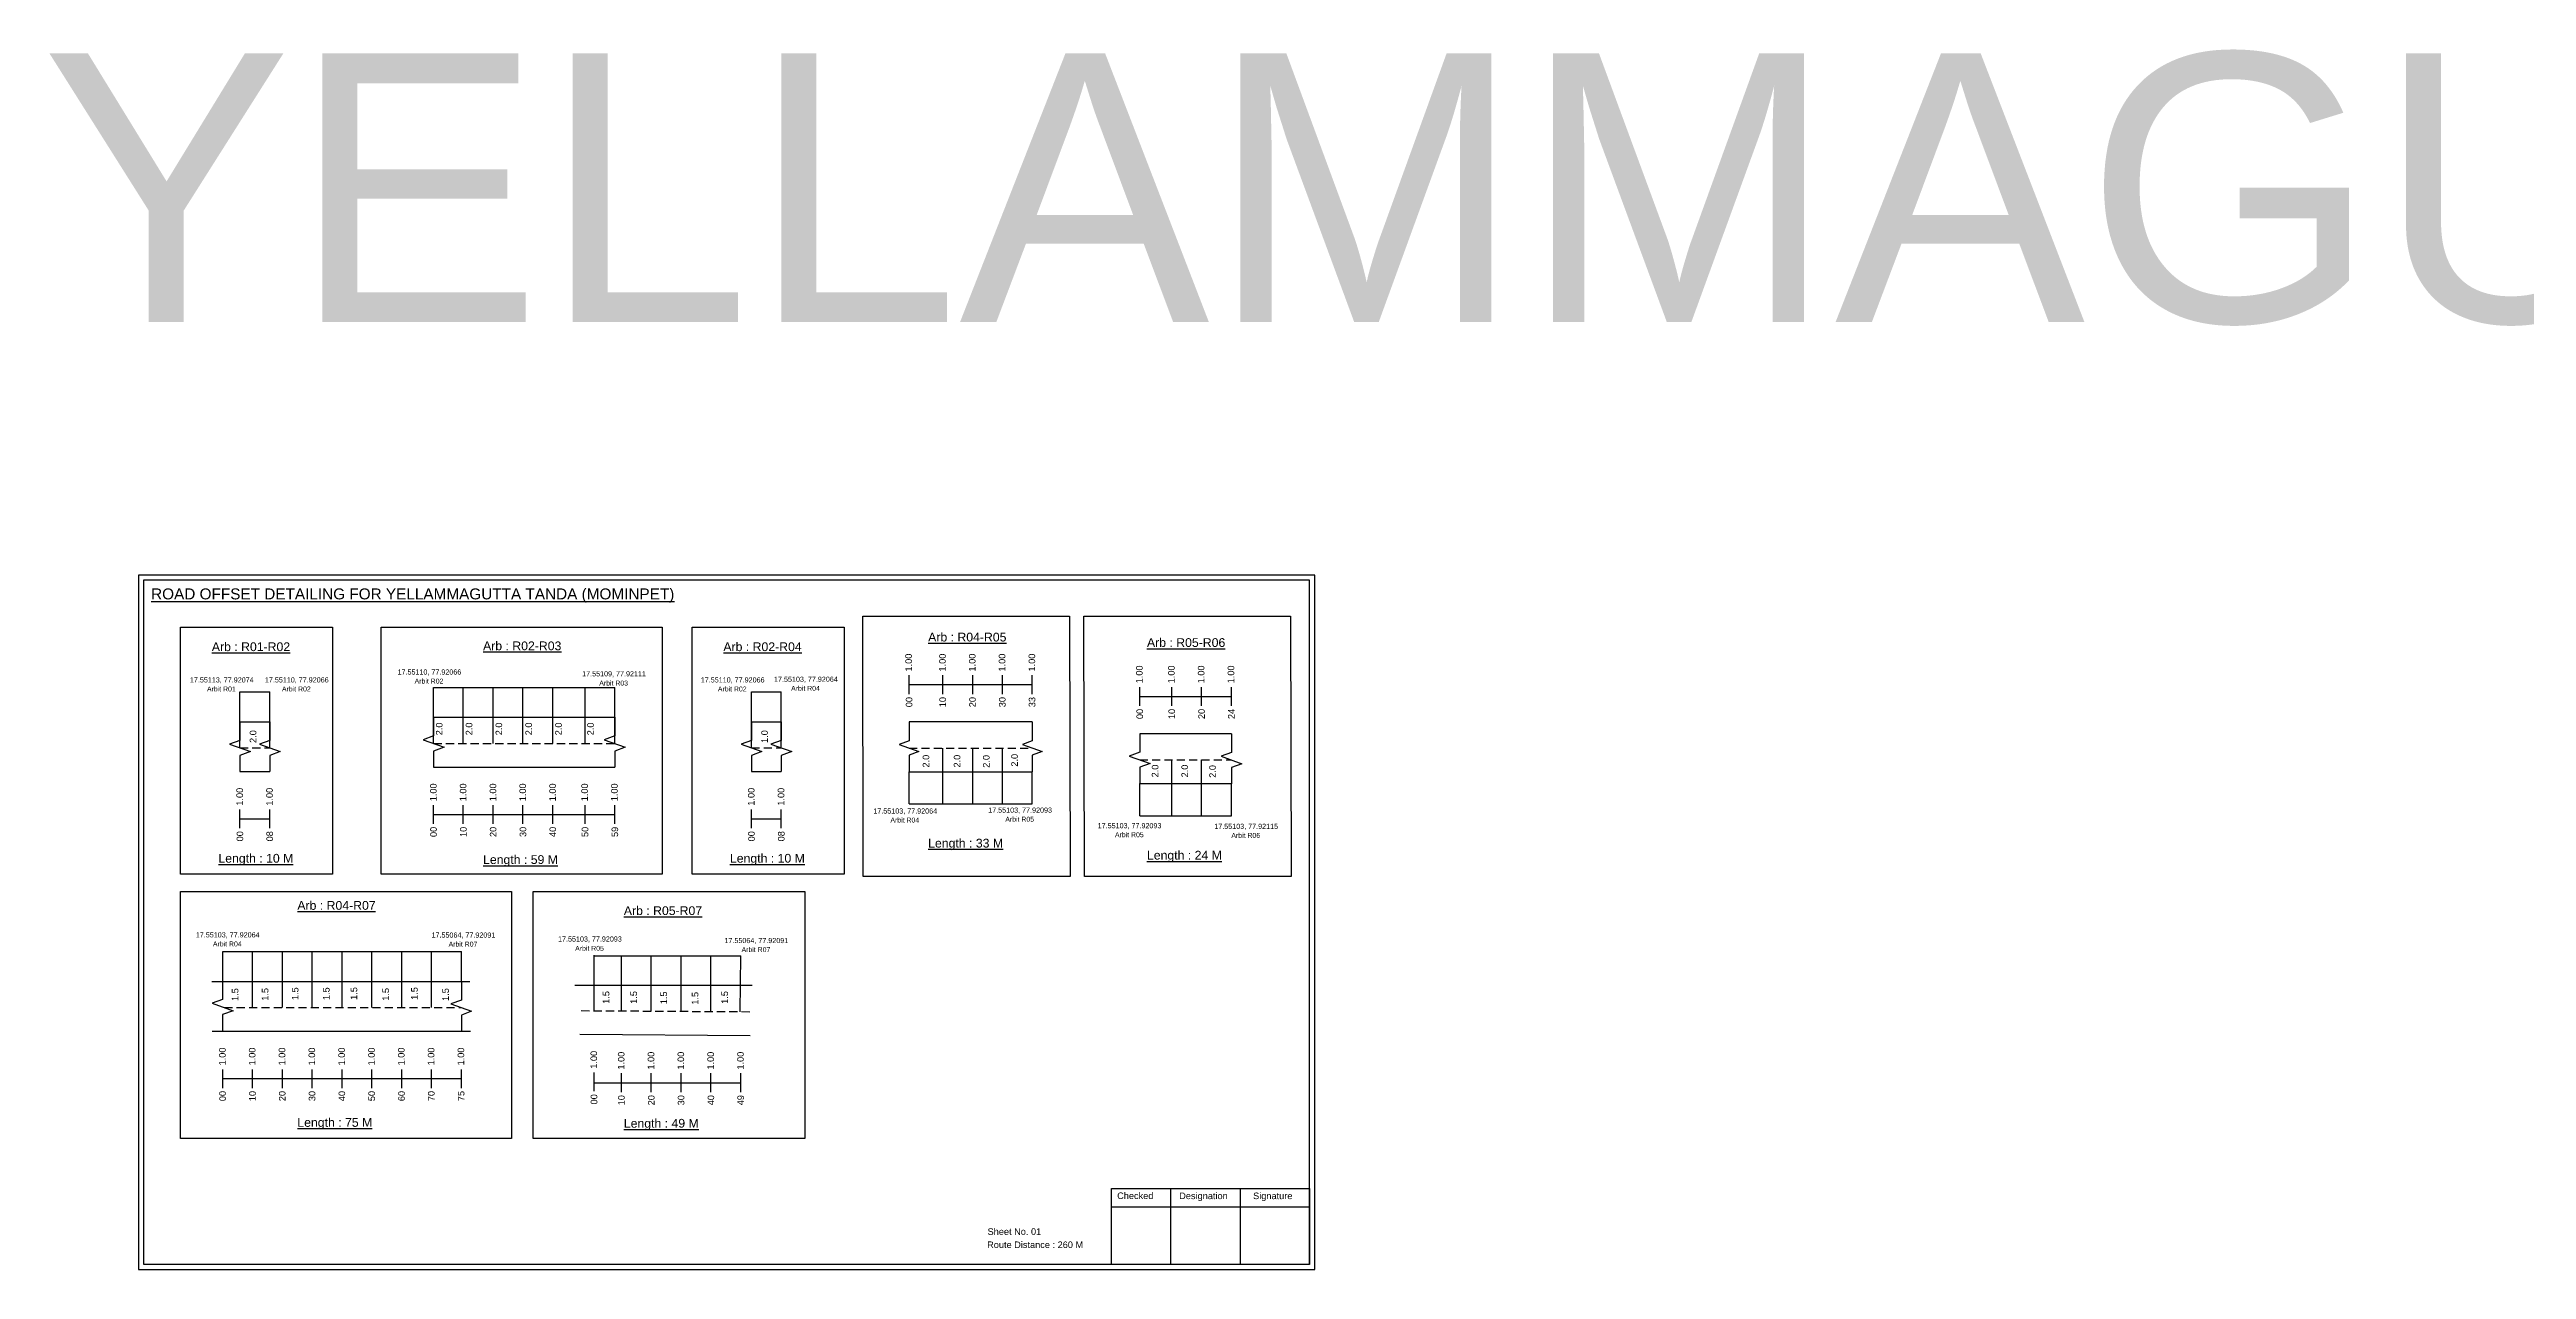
# Model space of a CAD drawing. Header units: inches. Extents: x 1464 to 6818, y 693 to 1303.
# Drawn here: x 4558 to 5688, y 747 to 1303 of the extents above; entities that cross this region are included whole.
import ezdxf

# ---------------------------------------------------------------- set-up
doc = ezdxf.new("R2010")
doc.units = ezdxf.units.IN
doc.header["$MEASUREMENT"] = 0
doc.linetypes.add('DASHED2', pattern=[0.375, 0.25, -0.125])
doc.layers.add('PDF_Geometry', color=7, linetype='Continuous')
doc.layers.add('PDF_Text', color=5, linetype='Continuous')
doc.styles.add('PDF Arial', font='arial.ttf')
doc.styles.get("Standard").update_dxf_attribs({"font": 'arial.ttf'})

msp = doc.modelspace()

# ---------------------------------------------------------------- linework, layer by layer
at = {"color": 217, "true_color": 0x93278f}
for p, q in [((4950.4, 1009.1), (4950.4, 1017.7)), ((4965.8, 1009.1), (4965.8, 1017.7)), ((4979.4, 1009.1), (4979.4, 1017.7)), ((4993, 1009.1), (4993, 1017.7)), ((5006.6, 1009.1), (5006.6, 1017.7)), ((4950.4, 1013.4), (5006.6, 1013.4)), ((5055.6, 1003.7), (5055.6, 1012.3)), ((5055.6, 1008), (5097.4, 1008)), ((5070.2, 1003.7), (5070.2, 1012.3)), ((5083.8, 1003.7), (5083.8, 1012.3)), ((5097.4, 1003.7), (5097.4, 1012.3)), ((4645.2, 947.9), (4645.2, 956.4)), ((4645.2, 952.2), (4658.8, 952.2)), ((4658.8, 947.9), (4658.8, 956.4)), ((4733.5, 949.9), (4733.5, 958.4)), ((4733.5, 954.2), (4816.2, 954.2)), ((4747.1, 949.9), (4747.1, 958.4)), ((4760.7, 949.9), (4760.7, 958.4)), ((4774.3, 949.9), (4774.3, 958.4)), ((4787.9, 949.9), (4787.9, 958.4)), ((4802.6, 949.9), (4802.6, 958.5)), ((4816.2, 949.9), (4816.2, 958.5)), ((4878.5, 947.9), (4878.5, 956.4)), ((4878.5, 952.2), (4892.1, 952.2)), ((4892.1, 947.9), (4892.1, 956.4)), ((4637.4, 829.4), (4637.4, 837.9)), ((4651, 829.4), (4651, 837.9)), ((4664.6, 829.4), (4664.6, 837.9)), ((4678.2, 829.4), (4678.2, 837.9)), ((4691.8, 829.4), (4691.8, 837.9)), ((4705.4, 829.4), (4705.4, 837.9)), ((4719, 829.4), (4719, 837.9)), ((4732.6, 829.4), (4732.6, 837.9)), ((4746.2, 829.4), (4746.2, 837.9)), ((4806.7, 827.9), (4806.7, 836.5)), ((4819.2, 827.5), (4819.2, 836.1)), ((4832.8, 827.5), (4832.8, 836.1)), ((4846.4, 827.5), (4846.4, 836.1)), ((4860, 827.5), (4860, 836.1)), ((4873.6, 827.5), (4873.6, 836.1)), ((4637.4, 833.7), (4746.2, 833.7)), ((4806.7, 831.8), (4873.6, 831.8))]:
    msp.add_line(p, q, dxfattribs=at)
at = {"color": 5}
for p, q in [((4645.2, 1010.1), (4658.8, 1010.1)), ((4733.5, 1012.1), (4816.2, 1012.1)), ((4878.5, 1010.1), (4892.1, 1010.1)), ((4950.4, 959), (5006.6, 959)), ((5055.6, 953.6), (5097.4, 953.6)), ((4637.4, 891.6), (4746.2, 891.6)), ((4806.7, 889.7), (4873.6, 889.7))]:
    msp.add_line(p, q, dxfattribs=at)
for p, q in [((4645.2, 984.6), (4645.2, 1010.1)), ((4658.8, 984.6), (4658.8, 1010.1)), ((4733.5, 986.6), (4733.5, 1012.1)), ((4747.1, 986.6), (4747.1, 1012.1)), ((4760.7, 986.6), (4760.7, 1012.1)), ((4774.3, 986.6), (4774.3, 1012.1)), ((4787.9, 986.6), (4787.9, 1012.1)), ((4802.6, 986.6), (4802.6, 1012.1)), ((4816.2, 986.6), (4816.2, 1012.1)), ((4878.5, 984.6), (4878.5, 1010.1)), ((4892.1, 984.6), (4892.1, 1010.1)), ((4645.2, 996.5), (4658.8, 996.5)), ((4733.5, 998.5), (4816.2, 998.5)), ((4878.5, 996.5), (4892.1, 996.5)), ((5006.6, 996.4), (4950.4, 996.4)), ((4965.8, 959), (4965.8, 984.5)), ((4979.4, 959), (4979.4, 984.5)), ((4993, 959), (4993, 984.5)), ((5097.4, 991), (5055.6, 991)), ((4645.2, 973.8), (4658.8, 973.8)), ((4733.5, 975.8), (4816.2, 975.8)), ((4878.5, 973.8), (4892.1, 973.8)), ((4950.4, 973.7), (5006.6, 973.7)), ((4950.4, 959), (4950.4, 973.7)), ((5006.6, 959), (5006.6, 973.7)), ((5070.2, 953.6), (5070.2, 979.1)), ((5083.8, 953.6), (5083.8, 979.1)), ((5055.6, 968.3), (5081.2, 968.3)), ((5055.6, 953.6), (5055.6, 968.3)), ((5081.2, 968.3), (5097.4, 968.3)), ((5097.4, 953.6), (5097.4, 968.3)), ((4637.4, 878), (4637.4, 891.6)), ((4651, 866.1), (4651, 891.6)), ((4664.6, 866.1), (4664.6, 891.6)), ((4678.2, 866.1), (4678.2, 891.6)), ((4691.8, 866.1), (4691.8, 891.6)), ((4705.4, 866.1), (4705.4, 891.6)), ((4719, 866.1), (4719, 891.6)), ((4732.6, 866.1), (4732.6, 891.6)), ((4746.2, 878), (4746.2, 891.6)), ((4806.7, 864.5), (4806.7, 890)), ((4819.2, 864.5), (4819.2, 889.7)), ((4832.8, 864.4), (4832.8, 889.7)), ((4846.4, 864.5), (4846.4, 889.7)), ((4860, 864.2), (4860, 889.7)), ((4873.4, 864.2), (4873.6, 889.7)), ((4632.4, 878), (4750, 878)), ((4878.9, 876.1), (4797.9, 876.1)), ((4632.5, 855.3), (4750.3, 855.3)), ((4800.2, 853.9), (4877.9, 853.4))]:
    msp.add_line(p, q)
at = {"linetype": 'DASHED2', "ltscale": 15}
for p, q in [((4645.2, 984.6), (4658.8, 984.6)), ((4733.5, 986.6), (4816.2, 986.6)), ((4878.5, 984.6), (4892.1, 984.6)), ((4950.4, 984.5), (5006.6, 984.5)), ((5055.6, 979.1), (5097.4, 979.1)), ((4638.1, 866.1), (4746.2, 866.1)), ((4800.9, 864.7), (4879.2, 864.2))]:
    msp.add_line(p, q, dxfattribs=at)
for points in [[(4618.1, 1039.6), (4687.5, 1039.6), (4687.5, 926.9), (4618.1, 926.9)], [(4709.7, 1039.6), (4837.8, 1039.6), (4837.8, 926.9), (4709.7, 926.9)], [(4851.4, 1039.6), (4920.8, 1039.6), (4920.8, 926.9), (4851.4, 926.9)], [(4929.3, 1044.7), (5023.5, 1044.7), (5023.8, 925.9), (4929.5, 925.9)], [(5030.1, 1044.7), (5124.4, 1044.7), (5124.7, 925.9), (5030.4, 925.9)], [(4618.1, 919.1), (4769, 919.1), (4769, 806.4), (4618.1, 806.4)], [(4779, 919.1), (4902.8, 919.1), (4902.8, 806.4), (4779, 806.4)]]:
    msp.add_lwpolyline(points, close=True)
at = {"linetype": 'Continuous'}
for points in [[(4645.2, 996.5), (4645.2, 988), (4640.5, 986.3), (4650, 982.9), (4645.2, 981.1), (4645.2, 973.8)], [(4658.8, 996.5), (4658.8, 988), (4654.1, 986.3), (4663.6, 982.9), (4658.8, 981.1), (4658.8, 973.8)], [(4733.5, 998.5), (4733.5, 990), (4728.8, 988.3), (4738.3, 984.9), (4733.5, 983.1), (4733.5, 975.8)], [(4816.2, 998.5), (4816.2, 990), (4811.4, 988.3), (4820.9, 984.9), (4816.2, 983.1), (4816.2, 975.8)], [(4878.5, 996.5), (4878.5, 988), (4873.8, 986.3), (4883.3, 982.9), (4878.5, 981.1), (4878.5, 973.8)], [(4892.1, 996.5), (4892.1, 988), (4887.4, 986.3), (4896.9, 982.9), (4892.1, 981.1), (4892.1, 973.8)], [(4950.4, 996.4), (4950.4, 987.8), (4945.9, 986.1), (4954.9, 982.9), (4950.4, 981.2), (4950.4, 973.7)], [(5006.6, 996.4), (5006.6, 987.8), (5002.1, 986.1), (5011.1, 982.9), (5006.6, 981.2), (5006.6, 973.7)], [(5006.6, 996.4), (5006.6, 987.8), (5002.1, 986.1), (5011.1, 982.9), (5006.6, 981.2), (5006.6, 973.7)], [(5055.6, 991), (5055.6, 982.6), (5050.8, 980.8), (5060.3, 977.4), (5055.6, 975.7), (5055.6, 968.3)], [(5097.4, 990.9), (5097.4, 982.5), (5092.7, 980.8), (5102.2, 977.3), (5097.4, 975.6), (5097.4, 968.2)], [(4637.3, 878.3), (4637.3, 869.8), (4632.6, 868.1), (4642.1, 864.6), (4637.3, 862.9), (4637.3, 855.6)], [(4746.2, 878), (4746.2, 869.5), (4741.4, 867.8), (4750.9, 864.4), (4746.2, 862.6), (4746.2, 855.3)]]:
    msp.add_lwpolyline(points, dxfattribs=at)
at = {"layer": 'PDF_Geometry'}
for points in [[(4598.9, 1063.3), (4598.9, 746.6), (5135.4, 746.6), (5135.4, 1063.3)], [(4601.3, 1061), (4601.3, 749), (5133, 749), (5133, 1061)]]:
    msp.add_lwpolyline(points, close=True, dxfattribs=at)
at = {"layer": 'PDF_Geometry', "color": 242, "true_color": 0xcc1f26}
msp.add_lwpolyline([(5133, 748.9), (5042.7, 748.9), (5042.7, 783.6), (5133, 783.6)], close=True, dxfattribs=at)
for points in [[(5069.6, 783.6), (5069.6, 748.9)], [(5101.4, 783.6), (5101.4, 748.9)], [(5042.7, 775.2), (5133, 775.2)]]:
    msp.add_lwpolyline(points, dxfattribs=at)

# ---------------------------------------------------------------- texts
for s, height, p in [('YELLAMMAGUTTA THANDA', 122.535, (4554.6, 1178.8)), ('Sheet No. 01', 3, (4986.2, 762.4)), ('Route Distance : 260 M', 3, (4986, 756.4))]:
    msp.add_text(s, height=height).set_placement(p)
at = {"color": 242, "true_color": 0xcd2027}
for s, height, p in [('%%UROAD OFFSET DETAILING FOR YELLAMMAGUTTA TANDA (MOMINPET)', 5, (4604.7, 1052.3)), ('%%UArb : R01-R02', 4, (4632.4, 1028.7)), ('%%UArb : R02-R03', 4, (4756.1, 1029.1)), ('%%UArb : R02-R04', 4, (4865.7, 1028.7)), ('%%UArb : R04-R05', 4, (4959.1, 1033.1)), ('%%UArb : R05-R06', 4, (5058.9, 1030.6)), ('%%ULength : 33 M', 4, (4959.1, 939.1)), ('%%ULength : 24 M', 4, (5058.9, 933.6)), ('%%ULength : 10 M', 4, (4635.4, 932.2)), ('%%ULength : 59 M', 4, (4756.1, 931.6)), ('%%ULength : 10 M', 4, (4868.7, 932.2)), ('%%UArb : R04-R07', 4, (4671.4, 910.7)), ('%%UArb : R05-R07', 4, (4820.3, 908.3)), ('%%ULength : 75 M', 4, (4671.4, 811.7)), ('%%ULength : 49 M', 4, (4820.3, 811.3))]:
    msp.add_text(s, height=height, dxfattribs=at).set_placement(p)
at = {"color": 5}
for s, height, p in [('17.55113, 77.92074', 2.34, (4622.4, 1014.4)), ('17.55110, 77.92066', 2.34, (4656.6, 1014.4)), ('17.55110, 77.92066', 2.34, (4717.1, 1018)), ('17.55109, 77.92111', 2.34, (4801.3, 1017.2)), ('17.55110, 77.92066', 2.34, (4855.4, 1014.4)), ('17.55103, 77.92064', 2.34, (4888.8, 1014.7)), ('Arbit R01', 2.25, (4630.2, 1010.3)), ('Arbit R02', 2.25, (4664.4, 1010.3)), ('Arbit R02', 2.25, (4724.9, 1013.9)), ('Arbit R03', 2.25, (4809.1, 1013)), ('Arbit R02', 2.25, (4863.2, 1010.3)), ('Arbit R04', 2.25, (4896.6, 1010.6)), ('17.55103, 77.92064', 2.34, (4934.1, 954.6)), ('Arbit R04', 2.25, (4941.9, 950.5)), ('17.55103, 77.92093', 2.34, (4986.5, 955)), ('Arbit R05', 2.25, (4994.3, 950.9)), ('17.55103, 77.92093', 2.34, (5036.4, 947.9)), ('17.55103, 77.92115', 2.34, (5089.6, 947.6)), ('Arbit R05', 2.25, (5044.3, 943.8)), ('Arbit R06', 2.25, (5097.4, 943.5)), ('17.55103, 77.92064', 2.34, (4625.1, 898.1)), ('Arbit R04', 2.25, (4632.9, 894)), ('17.55064, 77.92091', 2.34, (4732.6, 898)), ('Arbit R07', 2.25, (4740.4, 893.9)), ('17.55103, 77.92093', 2.34, (4790.3, 896.2)), ('Arbit R05', 2.25, (4798.1, 892)), ('17.55064, 77.92091', 2.34, (4866.2, 895.5)), ('Arbit R07', 2.25, (4874, 891.4))]:
    msp.add_text(s, height=height, dxfattribs=at).set_placement(p)
at = {"color": 217, "true_color": 0x93278f}
for s, p in [('1.00', (4951.7, 1019.4)), ('1.00', (4967.1, 1019.4)), ('1.00', (4980.7, 1019.4)), ('1.00', (4994.3, 1019.4)), ('1.00', (5007.9, 1019.4)), ('1.00', (5056.9, 1014)), ('1.00', (5071.5, 1014)), ('1.00', (5085.1, 1014)), ('1.00', (5098.7, 1014)), ('00', (4951.9, 1003.1)), ('10', (4967.2, 1003.1)), ('20', (4980.8, 1003.1)), ('30', (4994.4, 1003.1)), ('33', (5008, 1003.1)), ('00', (5057.1, 997.7)), ('10', (5071.7, 997.7)), ('20', (5085.3, 997.7)), ('24', (5098.9, 997.7)), ('1.00', (4646.6, 958.2)), ('1.00', (4660.2, 958.2)), ('1.00', (4734.9, 960.2)), ('1.00', (4748.5, 960.2)), ('1.00', (4762.1, 960.2)), ('1.00', (4775.7, 960.2)), ('1.00', (4789.3, 960.2)), ('1.00', (4803.9, 960.2)), ('1.00', (4817.5, 960.2)), ('1.00', (4879.9, 958.2)), ('1.00', (4893.5, 958.2)), ('00', (4646.7, 941.9)), ('08', (4660.3, 941.9)), ('00', (4735, 943.9)), ('10', (4748.6, 943.9)), ('20', (4762.2, 943.9)), ('30', (4775.8, 943.9)), ('40', (4789.4, 943.9)), ('50', (4804.1, 943.9)), ('59', (4817.7, 943.9)), ('00', (4880, 941.9)), ('08', (4893.6, 941.9)), ('1.00', (4638.7, 839.7)), ('1.00', (4652.3, 839.7)), ('1.00', (4665.9, 839.7)), ('1.00', (4679.5, 839.7)), ('1.00', (4693.1, 839.7)), ('1.00', (4706.7, 839.7)), ('1.00', (4720.3, 839.7)), ('1.00', (4733.9, 839.7)), ('1.00', (4747.5, 839.7)), ('1.00', (4808.1, 838.2)), ('1.00', (4820.6, 837.8)), ('1.00', (4834.2, 837.8)), ('1.00', (4847.8, 837.8)), ('1.00', (4861.4, 837.8)), ('1.00', (4875, 837.8)), ('00', (4638.8, 823.4)), ('10', (4652.4, 823.4)), ('20', (4666, 823.4)), ('30', (4679.6, 823.4)), ('40', (4693.2, 823.4)), ('50', (4706.8, 823.4)), ('60', (4720.4, 823.4)), ('70', (4734, 823.4)), ('75', (4747.6, 823.4)), ('00', (4808.2, 821.9)), ('10', (4820.7, 821.5)), ('20', (4834.3, 821.5)), ('30', (4847.9, 821.5)), ('40', (4861.5, 821.5)), ('49', (4875.1, 821.5))]:
    msp.add_text(s, height=3, rotation=90, dxfattribs=at).set_placement(p)
for s, p in [('2.0', (4737.6, 990.3)), ('2.0', (4751.2, 990.3)), ('2.0', (4764.8, 990.3)), ('2.0', (4778.4, 990.3)), ('2.0', (4792, 990.3)), ('2.0', (4806.6, 990.3)), ('2.0', (4652.7, 986.8)), ('1.0', (4886, 986.8)), ('2.0', (4959.6, 975.6)), ('2.0', (4973.8, 975.6)), ('2.0', (4987.1, 975.5)), ('2.0', (5000, 976)), ('2.0', (5064.1, 971.1)), ('2.0', (5077.6, 971.1)), ('2.0', (5090.3, 970.9)), ('1.5', (4644.5, 869.1)), ('1.5', (4658.2, 869.2)), ('1.5', (4671.9, 869.5)), ('1.5', (4686.1, 869.5)), ('1.5', (4698.7, 869.6)), ('1.5', (4713.2, 869.2)), ('1.5', (4726.3, 869.6)), ('1.5', (4740.5, 869.1)), ('1.5', (4813.7, 867.8)), ('1.5', (4826.3, 867.8)), ('1.5', (4840, 867.6)), ('1.5', (4854.3, 867.4)), ('1.5', (4867.8, 867.8))]:
    msp.add_text(s, height=3, rotation=90).set_placement(p)
at = {"layer": 'PDF_Text', "color": 7, "attachment_point": 7, "style": 'PDF Arial'}
for s, insert, char_height in [('Checked', (5045.3, 778.7), 3), ('Designation', (5073.6, 777.8), 3.001), ('Signature', (5107.3, 777.8), 3)]:
    msp.add_mtext(s, dxfattribs=dict(at, insert=insert, char_height=char_height))

doc.saveas('drawing.dxf')
